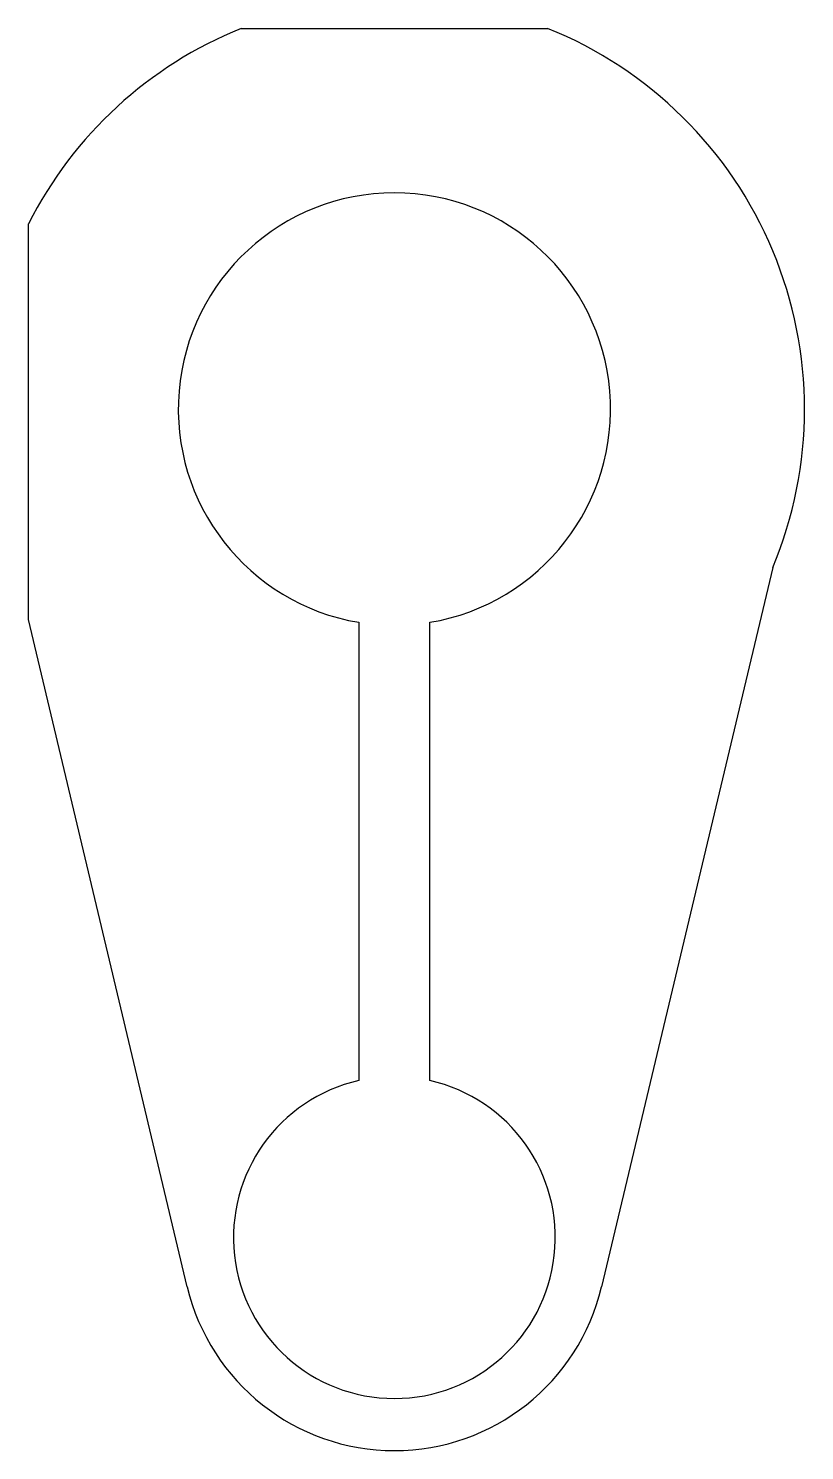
# Model space of a CAD drawing. Extents: x -35 to 39, y -99 to 36.
import ezdxf

# ---------------------------------------------------------------- set-up
doc = ezdxf.new("R2010")
doc.units = 0
doc.header["$MEASUREMENT"] = 0
doc.layers.get('0').update_dxf_attribs({"linetype": 'CONTINUOUS'})

msp = doc.modelspace()

# ---------------------------------------------------------------- linework, layer by layer
at = {"color": 0}
for p, q in [((-14.57, 36.18), (14.57, 36.18)), ((-34.8, -19.99), (-34.8, 17.61)), ((35.97, -15.06), (19.7, -83.44)), ((-19.7, -83.44), (-34.8, -19.99)), ((-3.38, -20.27), (-3.38, -63.82)), ((3.38, -63.82), (3.38, -20.27))]:
    msp.add_line(p, q, dxfattribs=at)
for centre, radius, start, end in [((0, 0), 39, 111.9293, 153.1647), ((0, 0), 39, 337.2777, 68.0707), ((0, 0), 20.55, 279.4527, 260.5473), ((0, -78.75), 15.3, 102.7416, 77.2584), ((0, -78.75), 20.25, 193.3893, 346.6107)]:
    msp.add_arc(centre, radius, start, end, dxfattribs=at)

doc.saveas('drawing.dxf')
